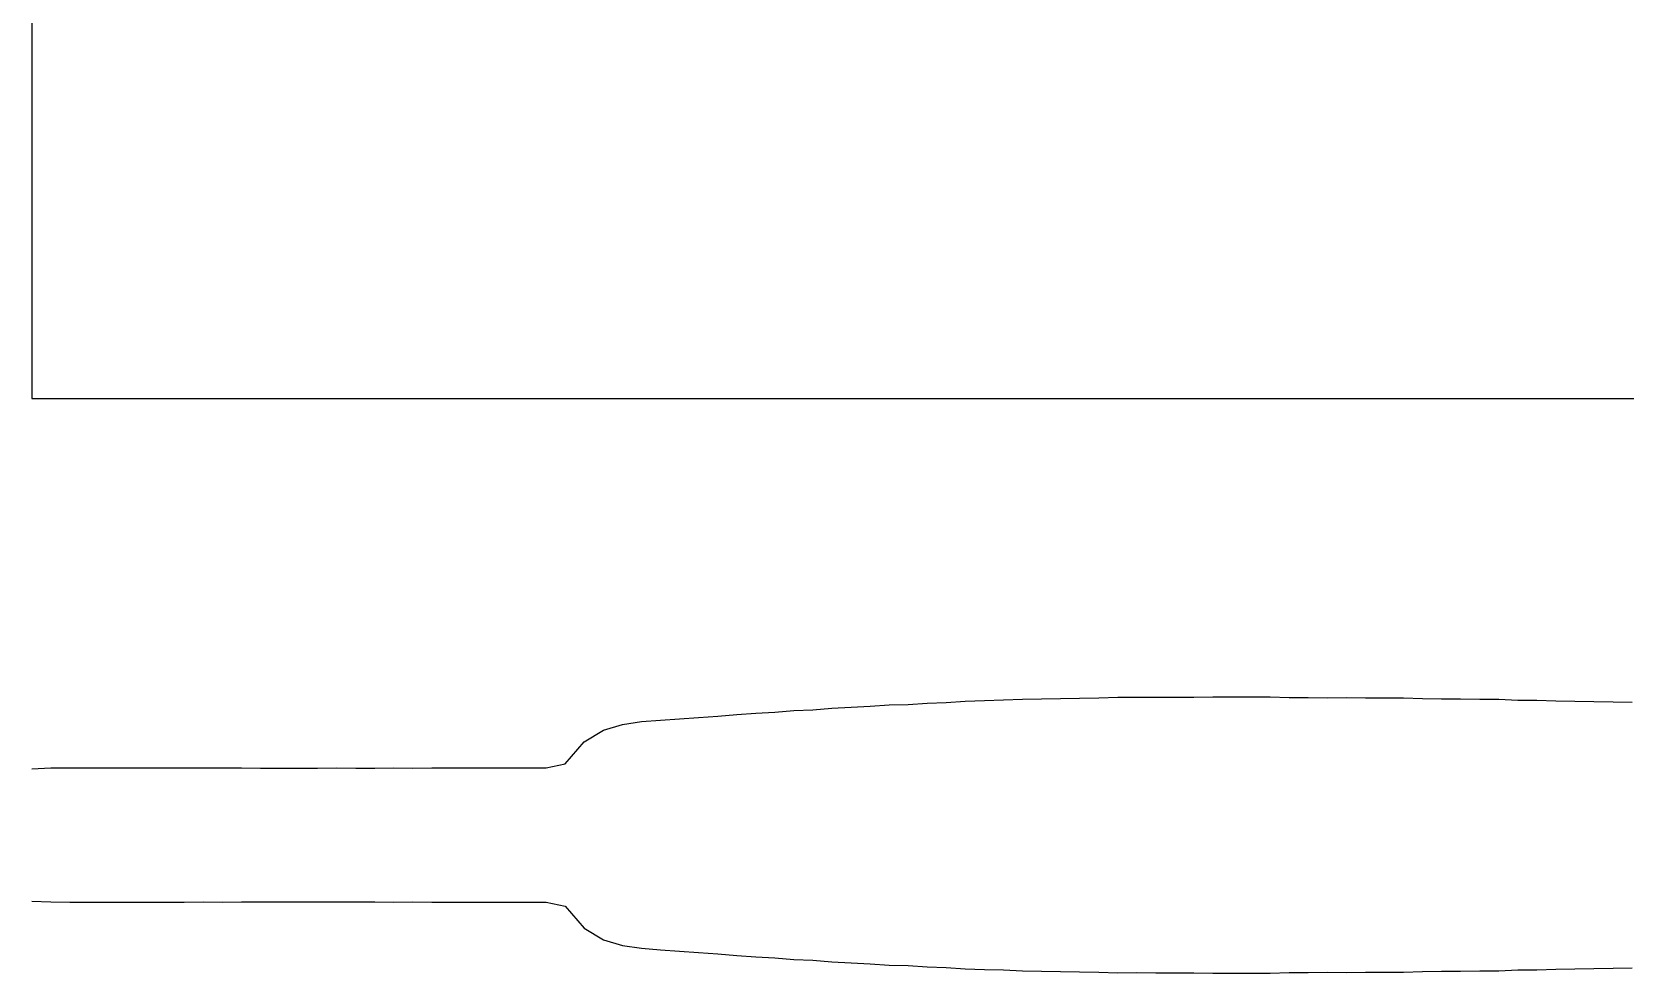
# Model space of a CAD drawing. Extents: x -19 to 227, y -64 to 33.
# Drawn here: x -19.1 to 61.1, y -63.8 to -16.4 of the extents above; entities that cross this region are included whole.
import ezdxf

# ---------------------------------------------------------------- set-up
doc = ezdxf.new("R2010")
doc.units = 0

msp = doc.modelspace()

# ---------------------------------------------------------------- linework, layer by layer
at = {"layer": 'BOUNDING_BOX'}
for p, q in [((-19.1476, 15.2101), (-19.1476, -34.8546)), ((-19.1476, -34.8546), (153.6264, -34.8546))]:
    msp.add_line(p, q, dxfattribs=at)
at = {"layer": 'Z_EXTENT_ENVELOPE'}
for p, q in [((19.2466, -50.585), (20.2065, -50.5483)), ((20.2065, -50.5483), (21.1663, -50.464)), ((21.1663, -50.464), (22.1262, -50.4183)), ((22.1262, -50.4183), (23.086, -50.3613)), ((23.086, -50.3613), (24.0459, -50.2967)), ((24.0459, -50.2967), (25.0057, -50.2692)), ((25.0057, -50.2692), (25.9656, -50.2035)), ((25.9656, -50.2035), (26.9254, -50.182)), ((26.9254, -50.182), (27.8853, -50.1022)), ((27.8853, -50.1022), (28.8452, -50.0781)), ((28.8452, -50.0781), (29.805, -50.0497)), ((29.805, -50.0497), (30.7649, -50.01)), ((30.7649, -50.01), (31.7247, -49.9938)), ((31.7247, -49.9938), (32.6846, -49.9746)), ((32.6846, -49.9746), (33.6444, -49.9569)), ((33.6444, -49.9569), (34.6043, -49.9359)), ((34.6043, -49.9359), (35.5641, -49.9082)), ((35.5641, -49.9082), (36.524, -49.9159)), ((36.524, -49.9159), (37.4839, -49.902)), ((37.4839, -49.902), (38.4437, -49.9046)), ((38.4437, -49.9046), (39.4036, -49.9074)), ((39.4036, -49.9074), (40.3634, -49.894)), ((40.3634, -49.894), (41.3233, -49.8931)), ((41.3233, -49.8931), (42.2831, -49.8908)), ((42.2831, -49.8908), (43.243, -49.8968)), ((43.243, -49.8968), (44.2028, -49.9212)), ((44.2028, -49.9212), (45.1627, -49.9185)), ((45.1627, -49.9185), (46.1226, -49.9389)), ((46.1226, -49.9389), (47.0824, -49.9219)), ((47.0824, -49.9219), (48.0423, -49.9425)), ((48.0423, -49.9425), (49.0021, -49.9445)), ((49.0021, -49.9445), (49.962, -49.9447)), ((49.962, -49.9447), (50.9218, -49.9739)), ((50.9218, -49.9739), (51.8817, -49.9878)), ((51.8817, -49.9878), (52.8415, -49.9984)), ((52.8415, -49.9984), (53.8014, -50.0111)), ((53.8014, -50.0111), (54.7613, -50.014)), ((54.7613, -50.014), (55.7211, -50.0538)), ((55.7211, -50.0538), (56.681, -50.056)), ((56.681, -50.056), (57.6408, -50.0867)), ((57.6408, -50.0867), (58.6007, -50.1045)), ((58.6007, -50.1045), (59.5605, -50.125)), ((59.5605, -50.125), (60.5204, -50.1454)), ((60.5204, -50.1454), (61.4802, -50.1559)), ((9.648, -51.564), (10.6079, -51.2786)), ((10.6079, -51.2786), (11.5677, -51.1417)), ((11.5677, -51.1417), (12.5276, -51.0723)), ((12.5276, -51.0723), (13.4875, -51.0043)), ((13.4875, -51.0043), (14.4473, -50.9274)), ((14.4473, -50.9274), (15.4072, -50.859)), ((15.4072, -50.859), (16.367, -50.773)), ((16.367, -50.773), (17.3269, -50.7188)), ((17.3269, -50.7188), (18.2867, -50.6689)), ((18.2867, -50.6689), (19.2466, -50.585)), ((7.7283, -53.2666), (8.6882, -52.1574)), ((8.6882, -52.1574), (9.648, -51.564)), ((-19.1476, -53.5188), (-18.1878, -53.4771)), ((-18.1878, -53.4771), (-17.2279, -53.4754)), ((-17.2279, -53.4754), (-16.2681, -53.4735)), ((-16.2681, -53.4735), (-15.3082, -53.4724)), ((-15.3082, -53.4724), (-14.3484, -53.4713)), ((-14.3484, -53.4713), (-13.3885, -53.4716)), ((-13.3885, -53.4716), (-12.4286, -53.4736)), ((-12.4286, -53.4736), (-11.4688, -53.4753)), ((-11.4688, -53.4753), (-10.5089, -53.4769)), ((-10.5089, -53.4769), (-9.5491, -53.4762)), ((-9.5491, -53.4762), (-8.5892, -53.4775)), ((-8.5892, -53.4775), (-7.6294, -53.4789)), ((-7.6294, -53.4789), (-6.6695, -53.4799)), ((-6.6695, -53.4799), (-5.7097, -53.4819)), ((-5.7097, -53.4819), (-4.7498, -53.4801)), ((-4.7498, -53.4801), (-3.7899, -53.4778)), ((-3.7899, -53.4778), (-2.8301, -53.4802)), ((-2.8301, -53.4802), (-1.8702, -53.4784)), ((-1.8702, -53.4784), (-0.9104, -53.4767)), ((-0.9104, -53.4767), (0.0495, -53.4782)), ((0.0495, -53.4782), (1.0093, -53.4768)), ((1.0093, -53.4768), (1.9692, -53.4726)), ((1.9692, -53.4726), (2.929, -53.4706)), ((2.929, -53.4706), (3.8889, -53.4688)), ((3.8889, -53.4688), (4.8488, -53.4671)), ((4.8488, -53.4671), (5.8086, -53.465)), ((5.8086, -53.465), (6.7685, -53.464)), ((6.7685, -53.464), (7.7283, -53.2666)), ((-19.1476, -60.1905), (-18.1878, -60.2322)), ((-18.1878, -60.2322), (-17.2279, -60.2339)), ((-17.2279, -60.2339), (-16.2681, -60.2358)), ((-16.2681, -60.2358), (-15.3082, -60.2369)), ((-15.3082, -60.2369), (-14.3484, -60.238)), ((-14.3484, -60.238), (-13.3885, -60.2377)), ((-13.3885, -60.2377), (-12.4286, -60.2357)), ((-12.4286, -60.2357), (-11.4688, -60.234)), ((-11.4688, -60.234), (-10.5089, -60.2323)), ((-10.5089, -60.2323), (-9.5491, -60.2331)), ((-9.5491, -60.2331), (-8.5892, -60.2318)), ((-8.5892, -60.2318), (-7.6294, -60.2304)), ((-7.6294, -60.2304), (-6.6695, -60.2294)), ((-6.6695, -60.2294), (-5.7097, -60.2274)), ((-5.7097, -60.2274), (-4.7498, -60.2291)), ((-4.7498, -60.2291), (-3.7899, -60.2315)), ((-3.7899, -60.2315), (-2.8301, -60.2291)), ((-2.8301, -60.2291), (-1.8702, -60.2309)), ((-1.8702, -60.2309), (-0.9104, -60.2326)), ((-0.9104, -60.2326), (0.0495, -60.2311)), ((0.0495, -60.2311), (1.0093, -60.2325)), ((1.0093, -60.2325), (1.9692, -60.2367)), ((1.9692, -60.2367), (2.929, -60.2387)), ((2.929, -60.2387), (3.8889, -60.2405)), ((3.8889, -60.2405), (4.8488, -60.2422)), ((4.8488, -60.2422), (5.8086, -60.2443)), ((5.8086, -60.2443), (6.7685, -60.2453)), ((6.7685, -60.2453), (7.7283, -60.4427)), ((7.7283, -60.4427), (8.6882, -61.5519)), ((8.6882, -61.5519), (9.648, -62.1453)), ((9.648, -62.1453), (10.6079, -62.4307)), ((10.6079, -62.4307), (11.5677, -62.5676)), ((11.5677, -62.5676), (12.5276, -62.637)), ((12.5276, -62.637), (13.4875, -62.705)), ((13.4875, -62.705), (14.4473, -62.7819)), ((14.4473, -62.7819), (15.4072, -62.8503)), ((15.4072, -62.8503), (16.367, -62.9363)), ((16.367, -62.9363), (17.3269, -62.9905)), ((17.3269, -62.9905), (18.2867, -63.0404)), ((18.2867, -63.0404), (19.2466, -63.1243)), ((19.2466, -63.1243), (20.2065, -63.161)), ((20.2065, -63.161), (21.1663, -63.2453)), ((21.1663, -63.2453), (22.1262, -63.291)), ((22.1262, -63.291), (23.086, -63.348)), ((23.086, -63.348), (24.0459, -63.4126)), ((24.0459, -63.4126), (25.0057, -63.4401)), ((25.0057, -63.4401), (25.9656, -63.5058)), ((25.9656, -63.5058), (26.9254, -63.5273)), ((26.9254, -63.5273), (27.8853, -63.6071)), ((27.8853, -63.6071), (28.8452, -63.6312)), ((28.8452, -63.6312), (29.805, -63.6596)), ((29.805, -63.6596), (30.7649, -63.6993)), ((30.7649, -63.6993), (31.7247, -63.7155)), ((31.7247, -63.7155), (32.6846, -63.7347)), ((32.6846, -63.7347), (33.6444, -63.7524)), ((33.6444, -63.7524), (34.6043, -63.7734)), ((34.6043, -63.7734), (35.5641, -63.8011)), ((35.5641, -63.8011), (36.524, -63.7934)), ((36.524, -63.7934), (37.4839, -63.8073)), ((37.4839, -63.8073), (38.4437, -63.8047)), ((38.4437, -63.8047), (39.4036, -63.8019)), ((39.4036, -63.8019), (40.3634, -63.8153)), ((40.3634, -63.8153), (41.3233, -63.8162)), ((41.3233, -63.8162), (42.2831, -63.8185)), ((42.2831, -63.8185), (43.243, -63.8125)), ((43.243, -63.8125), (44.2028, -63.7881)), ((44.2028, -63.7881), (45.1627, -63.7908)), ((45.1627, -63.7908), (46.1226, -63.7704)), ((46.1226, -63.7704), (47.0824, -63.7874)), ((47.0824, -63.7874), (48.0423, -63.7668)), ((48.0423, -63.7668), (49.0021, -63.7648)), ((49.0021, -63.7648), (49.962, -63.7646)), ((49.962, -63.7646), (50.9218, -63.7354)), ((50.9218, -63.7354), (51.8817, -63.7215)), ((51.8817, -63.7215), (52.8415, -63.7109)), ((52.8415, -63.7109), (53.8014, -63.6982)), ((53.8014, -63.6982), (54.7613, -63.6952)), ((54.7613, -63.6952), (55.7211, -63.6555)), ((55.7211, -63.6555), (56.681, -63.6533)), ((56.681, -63.6533), (57.6408, -63.6226)), ((57.6408, -63.6226), (58.6007, -63.6048)), ((58.6007, -63.6048), (59.5605, -63.5843)), ((59.5605, -63.5843), (60.5204, -63.5639)), ((60.5204, -63.5639), (61.4802, -63.5534))]:
    msp.add_line(p, q, dxfattribs=at)

doc.saveas('drawing.dxf')
